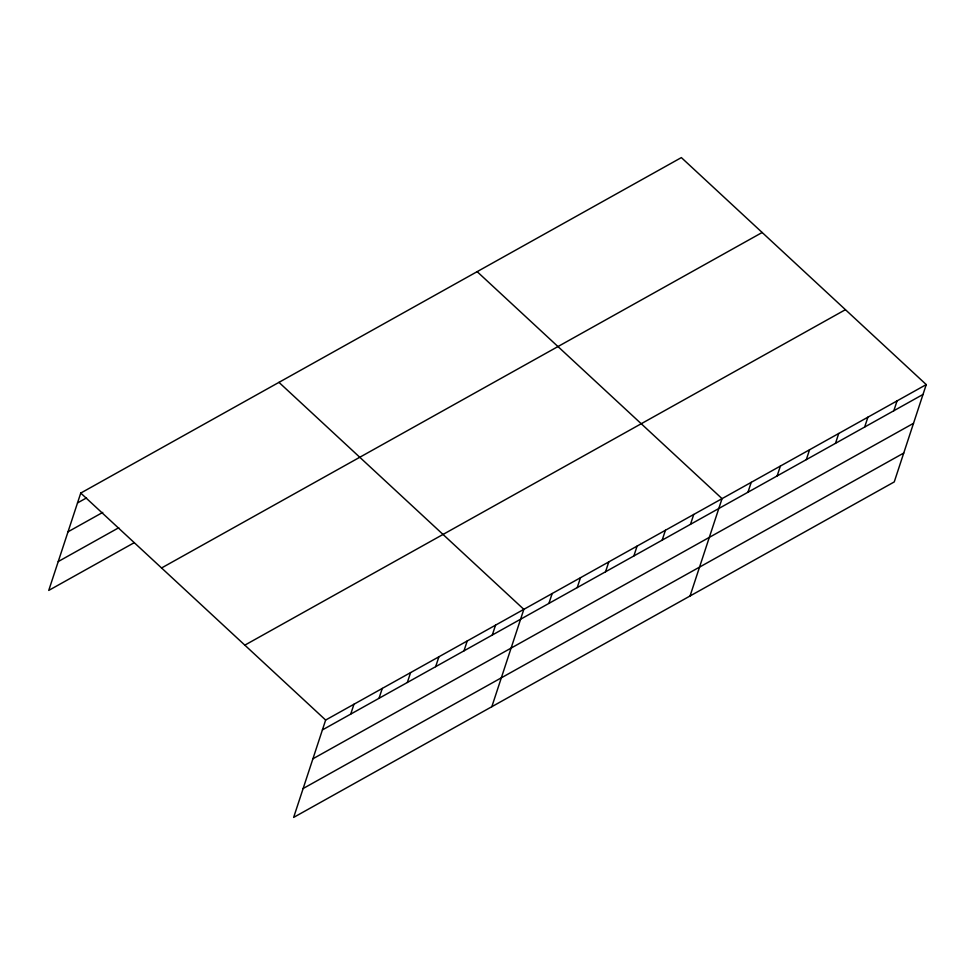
<?xml version="1.0" encoding="UTF-8"?>
<svg xmlns="http://www.w3.org/2000/svg" width="975" height="975" viewBox="0 0 975 975"><rect width="100%" height="100%" fill="white"/><g stroke="black" fill="none" stroke-linecap="round" stroke-linejoin="round"><path stroke-width="1.46" d="M926.25 384.589L325.65 720.05L293.646 817.403L894.246 481.93L926.25 384.589L681.354 157.597L80.754 493.07L48.75 590.411L133.697 542.977M350.72 714.102L353.962 704.243M379.031 698.283L382.273 688.423M407.343 682.476L410.585 672.604M435.654 666.656L438.908 656.797M463.978 650.849L467.22 640.977M492.29 635.03L495.532 625.158M491.839 706.692L523.843 609.351L278.96 382.358M548.913 603.403L552.167 593.531M577.237 587.584L580.478 577.712M605.548 571.764L608.79 561.905M633.86 555.957L637.102 546.085M662.171 540.138L665.413 530.278M690.483 524.331L693.737 514.459M690.044 595.993L722.048 498.639L477.153 271.659M747.971 492.217L751.213 482.345M777.148 475.922L780.39 466.05M806.313 459.627L809.567 449.755M835.49 443.332L838.732 433.461M864.667 427.038L867.908 417.166M893.831 410.743L897.073 400.883M77.513 502.929L86.519 497.908M68.018 531.802L102.765 512.399M58.244 561.551L118.731 527.755M161.57 567.974L762.17 232.501M244.835 645.145L845.435 309.684M322.408 729.922L923.008 394.448M312.914 758.794L913.514 423.321M303.127 788.531L903.74 453.058M80.754 493.07L325.65 720.05"/></g></svg>
